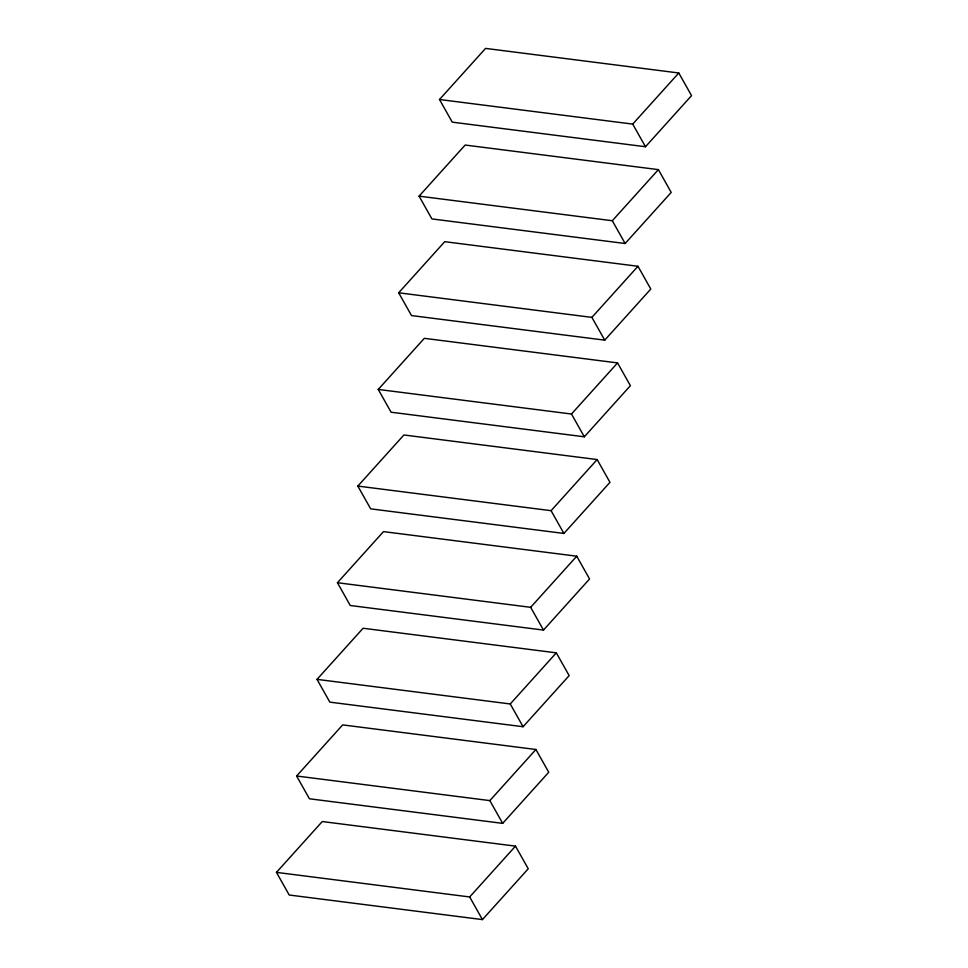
<?xml version="1.0" encoding="UTF-8"?>
<svg xmlns="http://www.w3.org/2000/svg" width="968" height="968" viewBox="0 0 968 968"><rect width="100%" height="100%" fill="white"/><g stroke="black" fill="none" stroke-linecap="round" stroke-linejoin="round"><path stroke-width="1.45" d="M439.496 99.51L485.561 48.4L678.786 72.987L691.539 95.626L645.475 146.737L452.25 122.15L439.496 99.51L632.721 124.098L645.475 146.737M419.084 196.153L465.148 145.043L658.385 169.63L671.211 192.402L625.134 243.512L431.909 218.925L419.084 196.153L612.308 220.74L625.134 243.512M398.671 292.796L444.736 241.685L637.972 266.273L650.798 289.045L604.734 340.155L411.497 315.568L398.671 292.796L591.896 317.383L604.734 340.155M378.258 389.439L424.323 338.328L617.56 362.915L630.386 385.688L584.321 436.798L391.084 412.211L378.258 389.439L571.483 414.026L584.321 436.798M632.721 124.098L678.786 72.987M357.845 486.081L403.91 434.971L597.147 459.558L609.973 482.33L563.908 533.441L370.671 508.853L357.845 486.081L551.082 510.68L563.908 533.441M612.308 220.74L658.385 169.63M337.433 582.724L383.497 531.614L576.734 556.201L589.56 578.973L543.496 630.083L350.259 605.496L337.433 582.724L530.67 607.323L543.496 630.083M591.896 317.383L637.972 266.273M317.02 679.367L363.085 628.256L556.322 652.843L569.148 675.616L523.083 726.726L329.846 702.139L317.02 679.367L510.257 703.966L523.083 726.726M571.483 414.026L617.56 362.915M296.607 776.009L342.672 724.899L535.909 749.498L548.735 772.258L502.67 823.369L309.433 798.781L296.607 776.009L489.844 800.609L502.67 823.369M551.082 510.68L597.147 459.558M276.461 872.374L322.259 821.542L515.496 846.141L528.25 868.78L482.439 919.6L289.214 895.013L276.461 872.374L469.686 896.961L482.439 919.6M530.67 607.323L576.734 556.201M510.257 703.966L556.322 652.843M489.844 800.609L535.909 749.498M469.686 896.961L515.496 846.141"/></g></svg>
